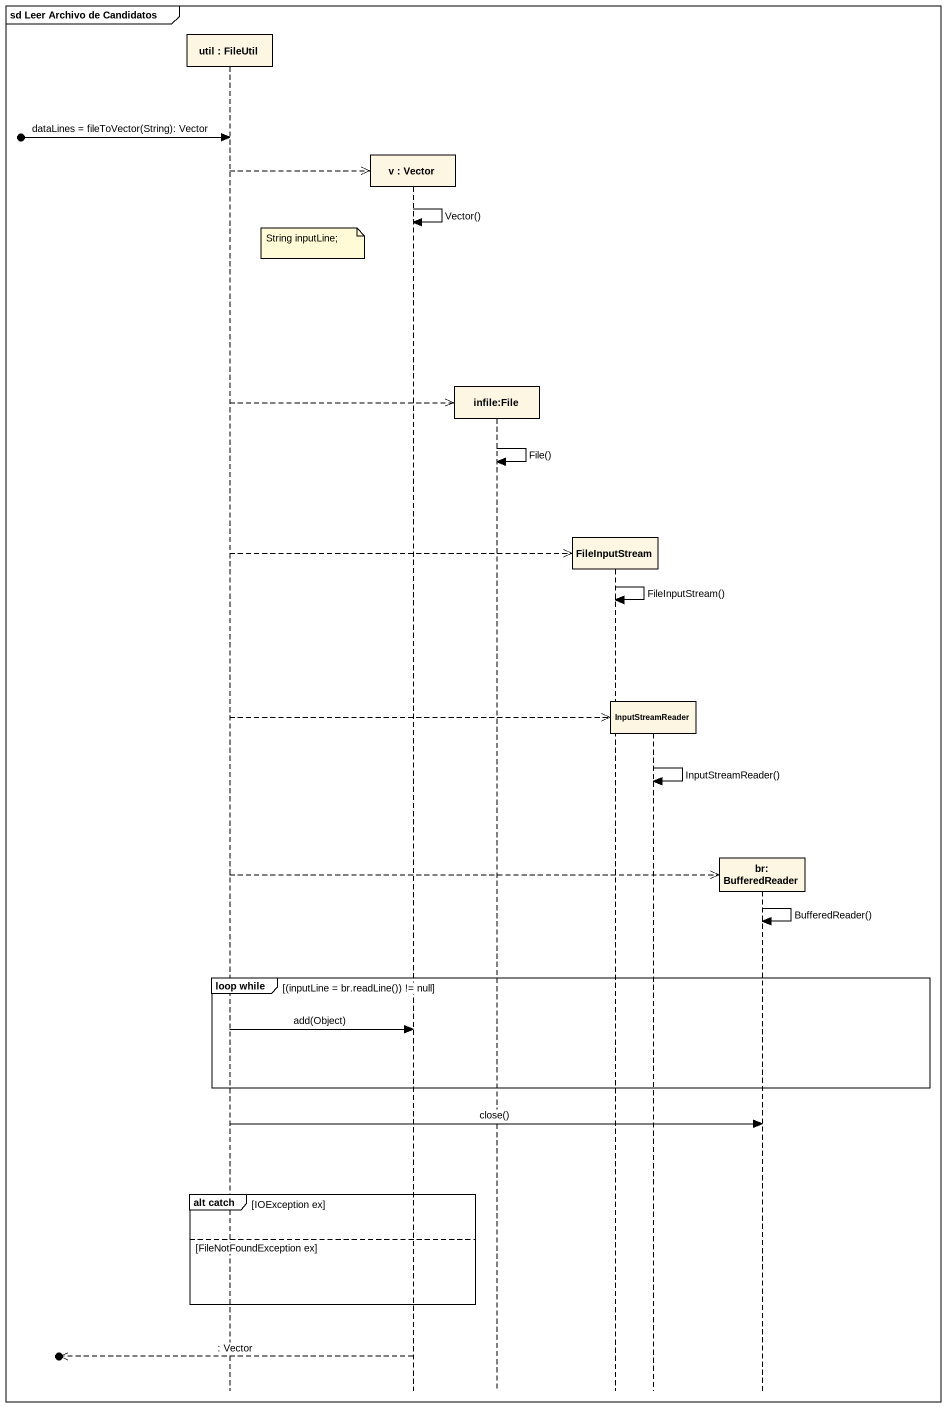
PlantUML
@startuml
mainframe sd Leer Archivo de Candidatos
hide footbox
participant "util : FileUtil" as util
participant "v : Vector" as v
participant "infile:File" as infile_File
participant FileInputStream
participant InputStreamReader
participant "br: BufferedReader" as br_BufferedReader

[o-> util : dataLines = fileToVector(String): Vector
util -->> v **
v -> v : Vector()
note right of util : String inputLine;
util -->> infile_File **
infile_File -> infile_File : File()
util -->> FileInputStream **
FileInputStream -> FileInputStream : FileInputStream()
util -->> InputStreamReader **
InputStreamReader -> InputStreamReader : InputStreamReader()
util -->> br_BufferedReader **
br_BufferedReader -> br_BufferedReader : BufferedReader()
group loop while [(inputLine = br.readLine()) != null]
  util -> v : add(Object)
end
util -> br_BufferedReader : close()
group alt catch [IOException ex]
else FileNotFoundException ex
end
[o<<-- v : : Vector
@enduml
